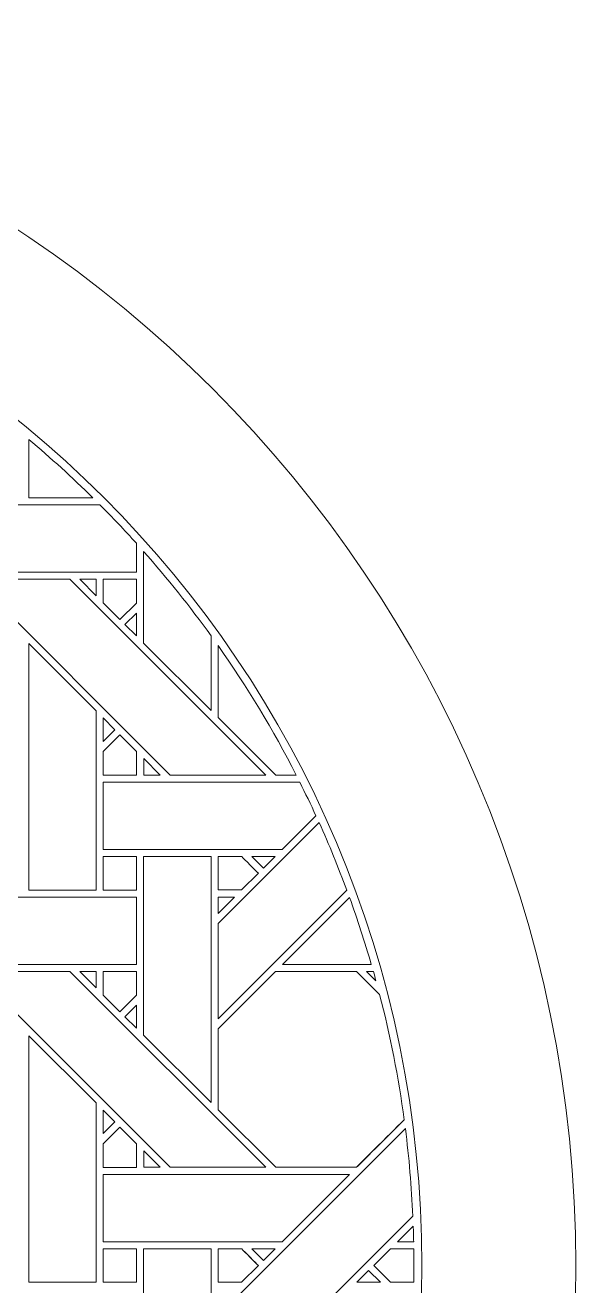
# Model space of a CAD drawing. Header units: inches. Extents: x 9.38 to 15.38, y 6.09 to 12.09.
# Drawn here: x 14.051 to 15.383, y 9.046 to 12.095 of the extents above; entities that cross this region are included whole.
import ezdxf

# ---------------------------------------------------------------- set-up
doc = ezdxf.new("R2010")
doc.units = ezdxf.units.IN
doc.header["$MEASUREMENT"] = 0
doc.layers.add('Design', color=7, linetype='Continuous', lineweight=0)

msp = doc.modelspace()

# ---------------------------------------------------------------- linework, layer by layer
at = {"layer": 'Design'}
for points, knots in [([(12.3829, 12.0948), (10.726, 12.0948), (9.3829, 10.7516), (9.3829, 9.0948), (9.3829, 7.4379), (10.726, 6.0948), (12.3829, 6.0948), (14.0397, 6.0948), (15.3829, 7.4379), (15.3829, 9.0948), (15.3829, 10.7516), (14.0397, 12.0948), (12.3829, 12.0948)], [0, 0, 0, 0, 1, 1, 1, 2, 2, 2, 3, 3, 3, 4, 4, 4, 4]), ([(12.3829, 11.7226), (10.9315, 11.7226), (9.755, 10.5461), (9.755, 9.0948), (9.755, 7.6434), (10.9315, 6.4669), (12.3829, 6.4669), (13.8342, 6.4669), (15.0107, 7.6434), (15.0107, 9.0948), (15.0107, 10.5461), (13.8342, 11.7226), (12.3829, 11.7226)], [0, 0, 0, 0, 1, 1, 1, 2, 2, 2, 3, 3, 3, 4, 4, 4, 4]), ([(14.0599, 10.9519), (14.0599, 10.9519), (14.0599, 11.0929), (14.0599, 11.0929), (14.1134, 11.0479), (14.1651, 11.0009), (14.2148, 10.9519), (14.2148, 10.9519), (14.0599, 10.9519), (14.0599, 10.9519)], [0, 0, 0, 0, 1, 1, 1, 2, 2, 2, 3, 3, 3, 3]), ([(14.2321, 10.9347), (14.2623, 10.9045), (14.2916, 10.8734), (14.3203, 10.8417), (14.3203, 10.8417), (14.3203, 10.7719), (14.3203, 10.7719), (14.3203, 10.7719), (13.725, 10.7719), (13.725, 10.7719), (13.725, 10.7719), (13.8878, 10.9347), (13.8878, 10.9347), (13.8878, 10.9347), (14.2321, 10.9347), (14.2321, 10.9347)], [0, 0, 0, 0, 1, 1, 1, 2, 2, 2, 3, 3, 3, 4, 4, 4, 5, 5, 5, 5]), ([(14.5007, 10.4375), (14.5007, 10.4375), (14.3378, 10.6004), (14.3378, 10.6004), (14.3378, 10.6004), (14.3378, 10.8219), (14.3378, 10.8219), (14.3954, 10.7568), (14.4498, 10.6888), (14.5007, 10.6181), (14.5007, 10.6181), (14.5007, 10.4375), (14.5007, 10.4375)], [0, 0, 0, 0, 1, 1, 1, 2, 2, 2, 3, 3, 3, 4, 4, 4, 4]), ([(14.4018, 10.2811), (14.4018, 10.2811), (13.9283, 10.7548), (13.9283, 10.7548), (13.9283, 10.7548), (14.1592, 10.7548), (14.1592, 10.7548), (14.1592, 10.7548), (14.6329, 10.2811), (14.6329, 10.2811), (14.6329, 10.2811), (14.4018, 10.2811), (14.4018, 10.2811)], [0, 0, 0, 0, 1, 1, 1, 2, 2, 2, 3, 3, 3, 4, 4, 4, 4]), ([(14.1833, 10.7548), (14.1833, 10.7548), (14.2228, 10.7548), (14.2228, 10.7548), (14.2228, 10.7548), (14.2228, 10.715), (14.2228, 10.715), (14.2228, 10.715), (14.1833, 10.7548), (14.1833, 10.7548)], [0, 0, 0, 0, 1, 1, 1, 2, 2, 2, 3, 3, 3, 3]), ([(14.24, 10.6976), (14.24, 10.6976), (14.24, 10.7548), (14.24, 10.7548), (14.24, 10.7548), (14.3203, 10.7548), (14.3203, 10.7548), (14.3203, 10.7548), (14.3203, 10.6972), (14.3203, 10.6972), (14.3203, 10.6972), (14.2803, 10.6573), (14.2803, 10.6573), (14.2803, 10.6573), (14.24, 10.6976), (14.24, 10.6976)], [0, 0, 0, 0, 1, 1, 1, 2, 2, 2, 3, 3, 3, 4, 4, 4, 5, 5, 5, 5]), ([(14.3203, 10.6972), (14.3203, 10.6972), (14.2803, 10.6573), (14.2803, 10.6573), (14.2803, 10.6573), (14.24, 10.6976), (14.24, 10.6976), (14.24, 10.6976), (14.24, 10.7548), (14.24, 10.7548), (14.24, 10.7548), (14.3203, 10.7548), (14.3203, 10.7548), (14.3203, 10.7548), (14.3203, 10.6972), (14.3203, 10.6972)], [0, 0, 0, 0, 1, 1, 1, 2, 2, 2, 3, 3, 3, 4, 4, 4, 5, 5, 5, 5]), ([(14.2925, 10.6452), (14.2925, 10.6452), (14.3203, 10.6729), (14.3203, 10.6729), (14.3203, 10.6729), (14.3203, 10.6178), (14.3203, 10.6178), (14.3203, 10.6178), (14.2925, 10.6452), (14.2925, 10.6452)], [0, 0, 0, 0, 1, 1, 1, 2, 2, 2, 3, 3, 3, 3]), ([(14.0599, 10.0031), (14.0599, 10.0031), (14.0599, 10.599), (14.0599, 10.599), (14.0599, 10.599), (14.2227, 10.4368), (14.2227, 10.4368), (14.2227, 10.4368), (14.2227, 10.0031), (14.2227, 10.0031), (14.2227, 10.0031), (14.0599, 10.0031), (14.0599, 10.0031)], [0, 0, 0, 0, 1, 1, 1, 2, 2, 2, 3, 3, 3, 4, 4, 4, 4]), ([(14.7069, 10.2812), (14.7069, 10.2812), (14.6571, 10.2812), (14.6571, 10.2812), (14.6571, 10.2812), (14.5179, 10.4204), (14.5179, 10.4204), (14.5179, 10.4204), (14.5179, 10.5941), (14.5179, 10.5941), (14.5878, 10.4946), (14.6511, 10.3902), (14.7069, 10.2812)], [0, 0, 0, 0, 1, 1, 1, 2, 2, 2, 3, 3, 3, 4, 4, 4, 4]), ([(14.7069, 10.2812), (14.7069, 10.2812), (14.6571, 10.2812), (14.6571, 10.2812), (14.6571, 10.2812), (14.5179, 10.4204), (14.5179, 10.4204), (14.5179, 10.4204), (14.5179, 10.5941), (14.5179, 10.5941), (14.5878, 10.4946), (14.6511, 10.3902), (14.7069, 10.2812)], [0, 0, 0, 0, 1, 1, 1, 2, 2, 2, 3, 3, 3, 4, 4, 4, 4]), ([(14.24, 10.3626), (14.24, 10.3626), (14.24, 10.4193), (14.24, 10.4193), (14.24, 10.4193), (14.2682, 10.3908), (14.2682, 10.3908), (14.2682, 10.3908), (14.24, 10.3626), (14.24, 10.3626)], [0, 0, 0, 0, 1, 1, 1, 2, 2, 2, 3, 3, 3, 3]), ([(14.24, 10.2809), (14.24, 10.2809), (14.24, 10.3382), (14.24, 10.3382), (14.24, 10.3382), (14.2803, 10.3785), (14.2803, 10.3785), (14.2803, 10.3785), (14.3207, 10.3382), (14.3207, 10.3382), (14.3207, 10.3382), (14.3207, 10.2809), (14.3207, 10.2809), (14.3207, 10.2809), (14.24, 10.2809), (14.24, 10.2809)], [0, 0, 0, 0, 1, 1, 1, 2, 2, 2, 3, 3, 3, 4, 4, 4, 5, 5, 5, 5]), ([(14.2803, 10.3785), (14.2803, 10.3785), (14.3207, 10.3382), (14.3207, 10.3382), (14.3207, 10.3382), (14.3207, 10.2809), (14.3207, 10.2809), (14.3207, 10.2809), (14.24, 10.2809), (14.24, 10.2809), (14.24, 10.2809), (14.24, 10.3382), (14.24, 10.3382), (14.24, 10.3382), (14.2803, 10.3785), (14.2803, 10.3785)], [0, 0, 0, 0, 1, 1, 1, 2, 2, 2, 3, 3, 3, 4, 4, 4, 5, 5, 5, 5]), ([(14.3379, 10.2811), (14.3379, 10.2811), (14.3379, 10.3209), (14.3379, 10.3209), (14.3379, 10.3209), (14.3776, 10.2811), (14.3776, 10.2811), (14.3776, 10.2811), (14.3379, 10.2811), (14.3379, 10.2811)], [0, 0, 0, 0, 1, 1, 1, 2, 2, 2, 3, 3, 3, 3]), ([(14.24, 10.1012), (14.24, 10.1012), (14.24, 10.2639), (14.24, 10.2639), (14.24, 10.2639), (14.7154, 10.2639), (14.7154, 10.2639), (14.7289, 10.2371), (14.7419, 10.21), (14.7545, 10.1827), (14.7545, 10.1827), (14.673, 10.1012), (14.673, 10.1012), (14.673, 10.1012), (14.24, 10.1012), (14.24, 10.1012)], [0, 0, 0, 0, 1, 1, 1, 2, 2, 2, 3, 3, 3, 4, 4, 4, 5, 5, 5, 5]), ([(14.5179, 9.6917), (14.5179, 9.6917), (14.5179, 9.9218), (14.5179, 9.9218), (14.5179, 9.9218), (14.7622, 10.1661), (14.7622, 10.1661), (14.7863, 10.1127), (14.8085, 10.0582), (14.8291, 10.0029), (14.8291, 10.0029), (14.5179, 9.6917), (14.5179, 9.6917)], [0, 0, 0, 0, 1, 1, 1, 2, 2, 2, 3, 3, 3, 4, 4, 4, 4]), ([(14.24, 10.0839), (14.24, 10.0839), (14.3203, 10.0839), (14.3203, 10.0839), (14.3203, 10.0839), (14.3203, 10.0031), (14.3203, 10.0031), (14.3203, 10.0031), (14.24, 10.0031), (14.24, 10.0031), (14.24, 10.0031), (14.24, 10.0839), (14.24, 10.0839)], [0, 0, 0, 0, 1, 1, 1, 2, 2, 2, 3, 3, 3, 4, 4, 4, 4]), ([(14.24, 10.0031), (14.24, 10.0031), (14.24, 10.0839), (14.24, 10.0839), (14.24, 10.0839), (14.3203, 10.0839), (14.3203, 10.0839), (14.3203, 10.0839), (14.3203, 10.0031), (14.3203, 10.0031), (14.3203, 10.0031), (14.24, 10.0031), (14.24, 10.0031)], [0, 0, 0, 0, 1, 1, 1, 2, 2, 2, 3, 3, 3, 4, 4, 4, 4]), ([(14.5007, 9.4888), (14.5007, 9.4888), (14.3378, 9.6517), (14.3378, 9.6517), (14.3378, 9.6517), (14.3378, 10.0839), (14.3378, 10.0839), (14.3378, 10.0839), (14.5007, 10.0839), (14.5007, 10.0839), (14.5007, 10.0839), (14.5007, 9.4888), (14.5007, 9.4888)], [0, 0, 0, 0, 1, 1, 1, 2, 2, 2, 3, 3, 3, 4, 4, 4, 4]), ([(14.5179, 10.0032), (14.5179, 10.0032), (14.5179, 10.0839), (14.5179, 10.0839), (14.5179, 10.0839), (14.5749, 10.0839), (14.5749, 10.0839), (14.5801, 10.0788), (14.6108, 10.048), (14.6153, 10.0436), (14.6153, 10.0436), (14.5748, 10.0032), (14.5748, 10.0032), (14.5748, 10.0032), (14.5179, 10.0032), (14.5179, 10.0032)], [0, 0, 0, 0, 1, 1, 1, 2, 2, 2, 3, 3, 3, 4, 4, 4, 5, 5, 5, 5]), ([(14.5179, 10.0032), (14.5179, 10.0032), (14.5179, 10.0839), (14.5179, 10.0839), (14.5179, 10.0839), (14.5749, 10.0839), (14.5749, 10.0839), (14.58, 10.0789), (14.6107, 10.0481), (14.6153, 10.0436), (14.6153, 10.0436), (14.5748, 10.0032), (14.5748, 10.0032), (14.5748, 10.0032), (14.5179, 10.0032), (14.5179, 10.0032)], [0, 0, 0, 0, 1, 1, 1, 2, 2, 2, 3, 3, 3, 4, 4, 4, 5, 5, 5, 5]), ([(14.5993, 10.0839), (14.5993, 10.0839), (14.6557, 10.0839), (14.6557, 10.0839), (14.6557, 10.0839), (14.6275, 10.0557), (14.6275, 10.0557), (14.6275, 10.0557), (14.5993, 10.0839), (14.5993, 10.0839)], [0, 0, 0, 0, 1, 1, 1, 2, 2, 2, 3, 3, 3, 3]), ([(14.3203, 9.986), (14.3203, 9.986), (14.3203, 9.8232), (14.3203, 9.8232), (14.3203, 9.8232), (13.725, 9.8232), (13.725, 9.8232), (13.725, 9.8232), (13.8878, 9.986), (13.8878, 9.986), (13.8878, 9.986), (14.3203, 9.986), (14.3203, 9.986)], [0, 0, 0, 0, 1, 1, 1, 2, 2, 2, 3, 3, 3, 4, 4, 4, 4]), ([(14.5577, 9.986), (14.5577, 9.986), (14.5179, 9.9462), (14.5179, 9.9462), (14.5179, 9.9462), (14.5179, 9.986), (14.5179, 9.986), (14.5179, 9.986), (14.5577, 9.986), (14.5577, 9.986)], [0, 0, 0, 0, 1, 1, 1, 2, 2, 2, 3, 3, 3, 3]), ([(14.6737, 9.8232), (14.6737, 9.8232), (14.8357, 9.9851), (14.8357, 9.9851), (14.855, 9.9319), (14.8725, 9.8779), (14.8884, 9.8232), (14.8884, 9.8232), (14.6737, 9.8232), (14.6737, 9.8232)], [0, 0, 0, 0, 1, 1, 1, 2, 2, 2, 3, 3, 3, 3]), ([(14.6329, 9.3324), (14.6329, 9.3324), (14.4018, 9.3324), (14.4018, 9.3324), (14.4018, 9.3324), (13.9283, 9.8061), (13.9283, 9.8061), (13.9283, 9.8061), (14.1592, 9.8061), (14.1592, 9.8061), (14.1592, 9.8061), (14.6329, 9.3324), (14.6329, 9.3324)], [0, 0, 0, 0, 1, 1, 1, 2, 2, 2, 3, 3, 3, 4, 4, 4, 4]), ([(14.2228, 9.8061), (14.2228, 9.8061), (14.2228, 9.7662), (14.2228, 9.7662), (14.2228, 9.7662), (14.1833, 9.8061), (14.1833, 9.8061), (14.1833, 9.8061), (14.2228, 9.8061), (14.2228, 9.8061)], [0, 0, 0, 0, 1, 1, 1, 2, 2, 2, 3, 3, 3, 3]), ([(14.3203, 9.8061), (14.3203, 9.8061), (14.3203, 9.7485), (14.3203, 9.7485), (14.3203, 9.7485), (14.2803, 9.7085), (14.2803, 9.7085), (14.2803, 9.7085), (14.24, 9.7489), (14.24, 9.7489), (14.24, 9.7489), (14.24, 9.8061), (14.24, 9.8061), (14.24, 9.8061), (14.3203, 9.8061), (14.3203, 9.8061)], [0, 0, 0, 0, 1, 1, 1, 2, 2, 2, 3, 3, 3, 4, 4, 4, 5, 5, 5, 5]), ([(14.2803, 9.7085), (14.2803, 9.7085), (14.24, 9.7489), (14.24, 9.7489), (14.24, 9.7489), (14.24, 9.8061), (14.24, 9.8061), (14.24, 9.8061), (14.3203, 9.8061), (14.3203, 9.8061), (14.3203, 9.8061), (14.3203, 9.7485), (14.3203, 9.7485), (14.3203, 9.7485), (14.2803, 9.7085), (14.2803, 9.7085)], [0, 0, 0, 0, 1, 1, 1, 2, 2, 2, 3, 3, 3, 4, 4, 4, 5, 5, 5, 5]), ([(14.9678, 9.4474), (14.929, 9.4086), (14.8598, 9.3394), (14.8528, 9.3324), (14.8528, 9.3324), (14.6571, 9.3324), (14.6571, 9.3324), (14.6571, 9.3324), (14.5179, 9.4717), (14.5179, 9.4717), (14.5179, 9.4717), (14.5179, 9.6673), (14.5179, 9.6673), (14.5179, 9.6673), (14.6566, 9.8061), (14.6566, 9.8061), (14.6566, 9.8061), (14.8528, 9.8061), (14.8528, 9.8061), (14.8528, 9.8061), (14.9085, 9.7503), (14.9085, 9.7503), (14.9341, 9.6515), (14.9539, 9.5504), (14.9678, 9.4474)], [0, 0, 0, 0, 1, 1, 1, 2, 2, 2, 3, 3, 3, 4, 4, 4, 5, 5, 5, 6, 6, 6, 7, 7, 7, 8, 8, 8, 8]), ([(14.9678, 9.4474), (14.9678, 9.4474), (14.8528, 9.3324), (14.8528, 9.3324), (14.8528, 9.3324), (14.6571, 9.3324), (14.6571, 9.3324), (14.6571, 9.3324), (14.5179, 9.4717), (14.5179, 9.4717), (14.5179, 9.4717), (14.5179, 9.6673), (14.5179, 9.6673), (14.5179, 9.6673), (14.6566, 9.8061), (14.6566, 9.8061), (14.6566, 9.8061), (14.8528, 9.8061), (14.8528, 9.8061), (14.8528, 9.8061), (14.9085, 9.7503), (14.9085, 9.7503), (14.9341, 9.6515), (14.9539, 9.5504), (14.9678, 9.4474)], [0, 0, 0, 0, 1, 1, 1, 2, 2, 2, 3, 3, 3, 4, 4, 4, 5, 5, 5, 6, 6, 6, 7, 7, 7, 8, 8, 8, 8]), ([(14.877, 9.8061), (14.877, 9.8061), (14.8934, 9.8061), (14.8934, 9.8061), (14.8956, 9.7986), (14.8975, 9.791), (14.8995, 9.7835), (14.8995, 9.7835), (14.877, 9.8061), (14.877, 9.8061)], [0, 0, 0, 0, 1, 1, 1, 2, 2, 2, 3, 3, 3, 3]), ([(14.3203, 9.7242), (14.3203, 9.7242), (14.3203, 9.6691), (14.3203, 9.6691), (14.3203, 9.6691), (14.2925, 9.6964), (14.2925, 9.6964), (14.2925, 9.6964), (14.3203, 9.7242), (14.3203, 9.7242)], [0, 0, 0, 0, 1, 1, 1, 2, 2, 2, 3, 3, 3, 3]), ([(14.0599, 9.0544), (14.0599, 9.0544), (14.0599, 9.6503), (14.0599, 9.6503), (14.0599, 9.6503), (14.2227, 9.4881), (14.2227, 9.4881), (14.2227, 9.4881), (14.2227, 9.0544), (14.2227, 9.0544), (14.2227, 9.0544), (14.0599, 9.0544), (14.0599, 9.0544)], [0, 0, 0, 0, 1, 1, 1, 2, 2, 2, 3, 3, 3, 4, 4, 4, 4]), ([(14.24, 9.4138), (14.24, 9.4138), (14.24, 9.4706), (14.24, 9.4706), (14.24, 9.4706), (14.2682, 9.442), (14.2682, 9.442), (14.2682, 9.442), (14.24, 9.4138), (14.24, 9.4138)], [0, 0, 0, 0, 1, 1, 1, 2, 2, 2, 3, 3, 3, 3]), ([(14.24, 9.3322), (14.24, 9.3322), (14.24, 9.3895), (14.24, 9.3895), (14.24, 9.3895), (14.2803, 9.4298), (14.2803, 9.4298), (14.2803, 9.4298), (14.3207, 9.3895), (14.3207, 9.3895), (14.3207, 9.3895), (14.3207, 9.3322), (14.3207, 9.3322), (14.3207, 9.3322), (14.24, 9.3322), (14.24, 9.3322)], [0, 0, 0, 0, 1, 1, 1, 2, 2, 2, 3, 3, 3, 4, 4, 4, 5, 5, 5, 5]), ([(14.2803, 9.4298), (14.2803, 9.4298), (14.3207, 9.3895), (14.3207, 9.3895), (14.3207, 9.3895), (14.3207, 9.3322), (14.3207, 9.3322), (14.3207, 9.3322), (14.24, 9.3322), (14.24, 9.3322), (14.24, 9.3322), (14.24, 9.3895), (14.24, 9.3895), (14.24, 9.3895), (14.2803, 9.4298), (14.2803, 9.4298)], [0, 0, 0, 0, 1, 1, 1, 2, 2, 2, 3, 3, 3, 4, 4, 4, 5, 5, 5, 5]), ([(14.5179, 8.743), (14.5179, 8.743), (14.5179, 8.9731), (14.5179, 8.9731), (14.5179, 8.9731), (14.9708, 9.4259), (14.9708, 9.4259), (14.9796, 9.3561), (14.9856, 9.2854), (14.9888, 9.2139), (14.9888, 9.2139), (14.5179, 8.743), (14.5179, 8.743)], [0, 0, 0, 0, 1, 1, 1, 2, 2, 2, 3, 3, 3, 4, 4, 4, 4]), ([(14.3379, 9.3324), (14.3379, 9.3324), (14.3379, 9.3722), (14.3379, 9.3722), (14.3379, 9.3722), (14.3776, 9.3324), (14.3776, 9.3324), (14.3776, 9.3324), (14.3379, 9.3324), (14.3379, 9.3324)], [0, 0, 0, 0, 1, 1, 1, 2, 2, 2, 3, 3, 3, 3]), ([(14.24, 9.1525), (14.24, 9.1525), (14.24, 9.3152), (14.24, 9.3152), (14.24, 9.3152), (14.8357, 9.3152), (14.8357, 9.3152), (14.8357, 9.3152), (14.673, 9.1525), (14.673, 9.1525), (14.673, 9.1525), (14.24, 9.1525), (14.24, 9.1525)], [0, 0, 0, 0, 1, 1, 1, 2, 2, 2, 3, 3, 3, 4, 4, 4, 4]), ([(14.9909, 9.1525), (14.9909, 9.1525), (14.9517, 9.1525), (14.9517, 9.1525), (14.9517, 9.1525), (14.9897, 9.1904), (14.9897, 9.1904), (14.9902, 9.1778), (14.9906, 9.1652), (14.9909, 9.1525)], [0, 0, 0, 0, 1, 1, 1, 2, 2, 2, 3, 3, 3, 3]), ([(14.24, 9.1352), (14.24, 9.1352), (14.3203, 9.1352), (14.3203, 9.1352), (14.3203, 9.1352), (14.3203, 9.0544), (14.3203, 9.0544), (14.3203, 9.0544), (14.24, 9.0544), (14.24, 9.0544), (14.24, 9.0544), (14.24, 9.1352), (14.24, 9.1352)], [0, 0, 0, 0, 1, 1, 1, 2, 2, 2, 3, 3, 3, 4, 4, 4, 4]), ([(14.24, 9.0544), (14.24, 9.0544), (14.24, 9.1352), (14.24, 9.1352), (14.24, 9.1352), (14.3203, 9.1352), (14.3203, 9.1352), (14.3203, 9.1352), (14.3203, 9.0544), (14.3203, 9.0544), (14.3203, 9.0544), (14.24, 9.0544), (14.24, 9.0544)], [0, 0, 0, 0, 1, 1, 1, 2, 2, 2, 3, 3, 3, 4, 4, 4, 4]), ([(14.5007, 8.5401), (14.5007, 8.5401), (14.3378, 8.703), (14.3378, 8.703), (14.3378, 8.703), (14.3378, 9.1352), (14.3378, 9.1352), (14.3378, 9.1352), (14.5007, 9.1352), (14.5007, 9.1352), (14.5007, 9.1352), (14.5007, 8.5401), (14.5007, 8.5401)], [0, 0, 0, 0, 1, 1, 1, 2, 2, 2, 3, 3, 3, 4, 4, 4, 4]), ([(14.6153, 9.0948), (14.6153, 9.0948), (14.5748, 9.0544), (14.5748, 9.0544), (14.5748, 9.0544), (14.5179, 9.0544), (14.5179, 9.0544), (14.5179, 9.0544), (14.5179, 9.1352), (14.5179, 9.1352), (14.5179, 9.1352), (14.5749, 9.1352), (14.5749, 9.1352), (14.5801, 9.1301), (14.6108, 9.0993), (14.6153, 9.0948)], [0, 0, 0, 0, 1, 1, 1, 2, 2, 2, 3, 3, 3, 4, 4, 4, 5, 5, 5, 5]), ([(14.5179, 9.0544), (14.5179, 9.0544), (14.5179, 9.1352), (14.5179, 9.1352), (14.5179, 9.1352), (14.5749, 9.1352), (14.5749, 9.1352), (14.5803, 9.1298), (14.6111, 9.099), (14.6153, 9.0948), (14.6153, 9.0948), (14.5748, 9.0544), (14.5748, 9.0544), (14.5748, 9.0544), (14.5179, 9.0544), (14.5179, 9.0544)], [0, 0, 0, 0, 1, 1, 1, 2, 2, 2, 3, 3, 3, 4, 4, 4, 5, 5, 5, 5]), ([(14.5993, 9.1352), (14.5993, 9.1352), (14.6558, 9.1352), (14.6558, 9.1352), (14.6558, 9.1352), (14.6275, 9.107), (14.6275, 9.107), (14.6275, 9.107), (14.5993, 9.1352), (14.5993, 9.1352)], [0, 0, 0, 0, 1, 1, 1, 2, 2, 2, 3, 3, 3, 3]), ([(14.9911, 9.0544), (14.9911, 9.0544), (14.9344, 9.0544), (14.9344, 9.0544), (14.9344, 9.0544), (14.8941, 9.0948), (14.8941, 9.0948), (14.8941, 9.0948), (14.9345, 9.1352), (14.9345, 9.1352), (14.9345, 9.1352), (14.9911, 9.1352), (14.9911, 9.1352), (14.9913, 9.1242), (14.9915, 9.0874), (14.9915, 9.0874), (14.9915, 9.0764), (14.9913, 9.0654), (14.9911, 9.0544)], [0, 0, 0, 0, 1, 1, 1, 2, 2, 2, 3, 3, 3, 4, 4, 4, 5, 5, 5, 6, 6, 6, 6]), ([(14.9911, 9.0544), (14.9911, 9.0544), (14.9344, 9.0544), (14.9344, 9.0544), (14.9344, 9.0544), (14.8941, 9.0948), (14.8941, 9.0948), (14.8941, 9.0948), (14.9345, 9.1352), (14.9345, 9.1352), (14.9345, 9.1352), (14.9911, 9.1352), (14.9911, 9.1352), (14.9913, 9.1242), (14.9915, 9.0874), (14.9915, 9.0874), (14.9915, 9.0764), (14.9913, 9.0654), (14.9911, 9.0544)], [0, 0, 0, 0, 1, 1, 1, 2, 2, 2, 3, 3, 3, 4, 4, 4, 5, 5, 5, 6, 6, 6, 6]), ([(14.8819, 9.0827), (14.8819, 9.0827), (14.9102, 9.0544), (14.9102, 9.0544), (14.9102, 9.0544), (14.8537, 9.0544), (14.8537, 9.0544), (14.8537, 9.0544), (14.8819, 9.0827), (14.8819, 9.0827)], [0, 0, 0, 0, 1, 1, 1, 2, 2, 2, 3, 3, 3, 3])]:
    msp.add_open_spline(points, degree=3, knots=knots, dxfattribs=at)

doc.saveas('drawing.dxf')
